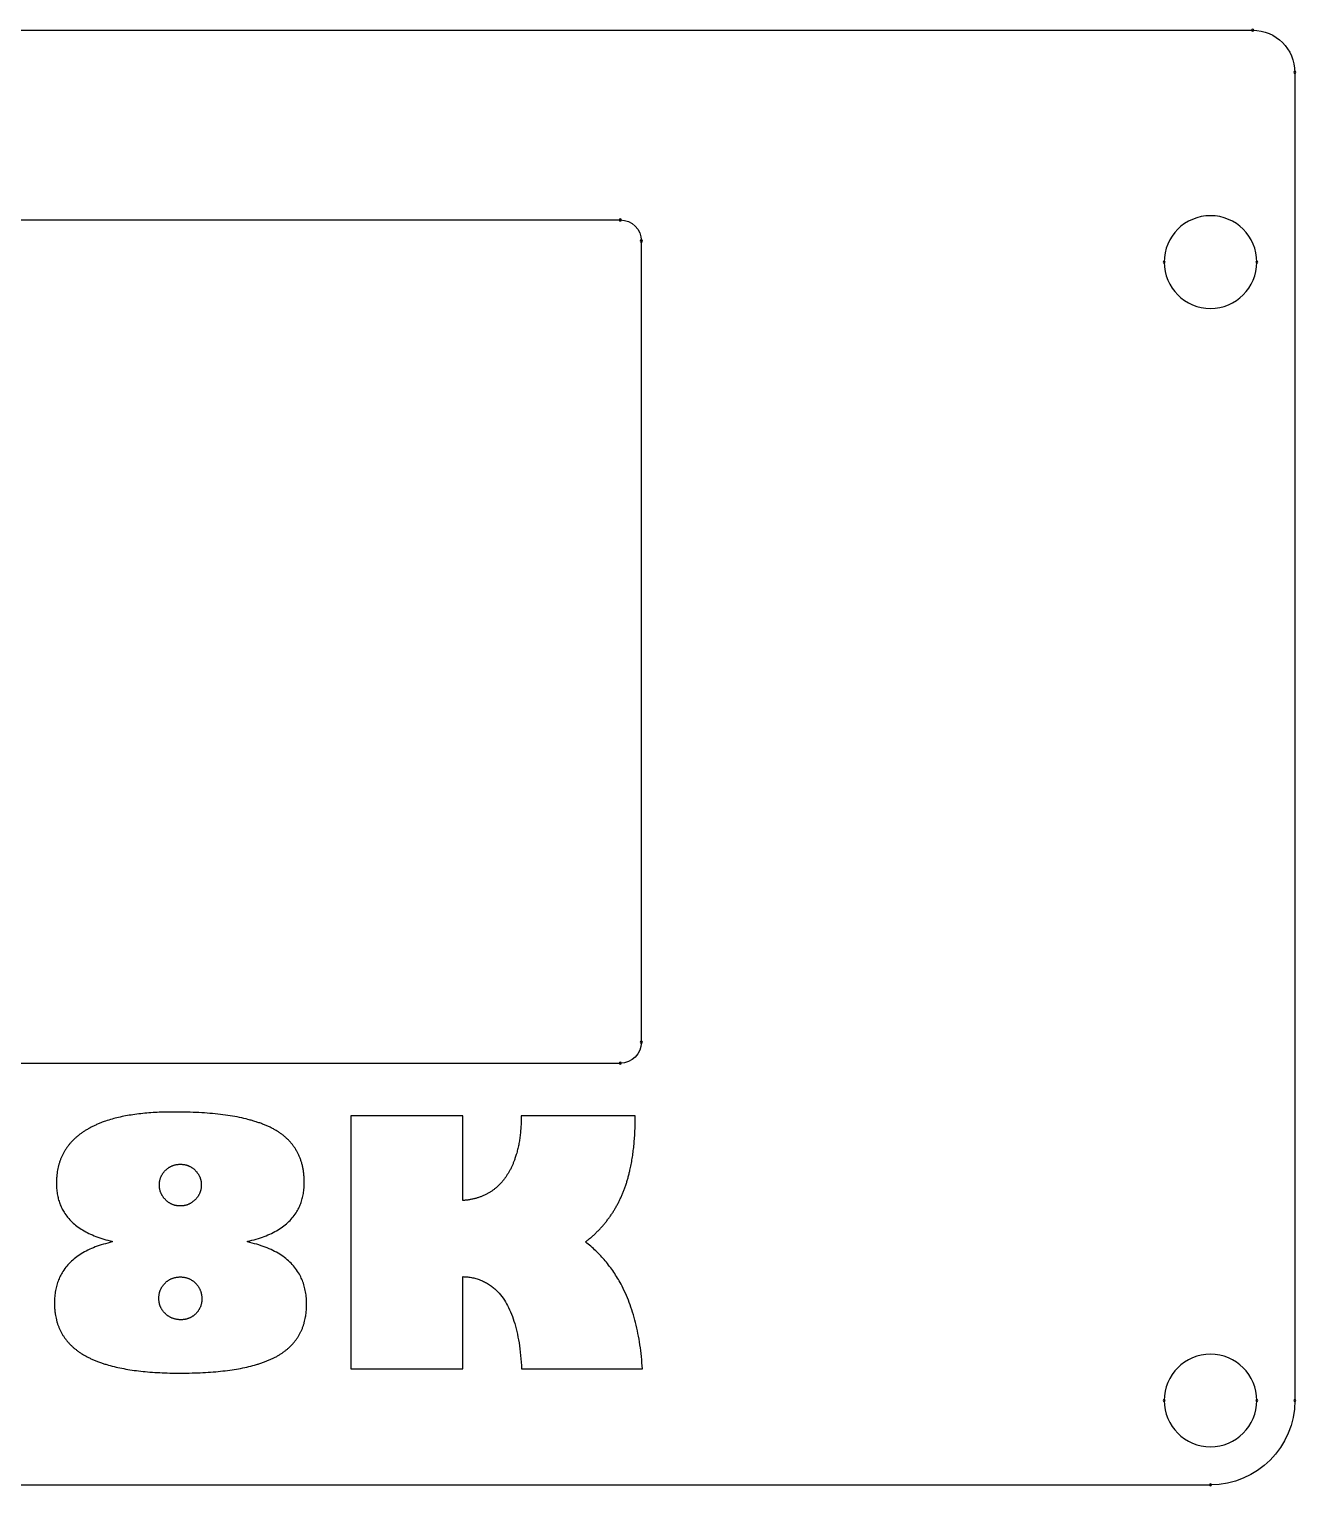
# Model space of a CAD drawing. Header units: millimetres. Extents: x 0 to 60, y 0 to 50.
# Drawn here: x 29.98 to 60.03, y -0.03 to 34.52 of the extents above; entities that cross this region are included whole.
import ezdxf

# ---------------------------------------------------------------- set-up
doc = ezdxf.new("R2010")
doc.units = ezdxf.units.MM
doc.layers.add('Mechanical1', color=6, linetype='Continuous', true_color=0xff00ff)

msp = doc.modelspace()

# ---------------------------------------------------------------- linework, layer by layer
at = {"layer": 'Mechanical1'}
for p, q in [((37.609, 8.748), (37.609, 2.748)), ((40.263, 8.748), (37.609, 8.748)), ((37.609, 8.748), (37.609, 2.748)), ((40.263, 8.748), (37.609, 8.748)), ((37.609, 8.748), (37.609, 2.748)), ((40.263, 8.748), (37.609, 8.748)), ((37.609, 8.748), (37.609, 2.748)), ((40.263, 8.748), (37.609, 8.748)), ((37.609, 8.748), (37.609, 2.748)), ((40.263, 8.748), (37.609, 8.748)), ((37.609, 8.748), (37.609, 2.748)), ((40.263, 8.748), (37.609, 8.748)), ((37.609, 8.748), (37.609, 2.748)), ((40.263, 8.748), (37.609, 8.748)), ((37.609, 8.748), (37.609, 2.748)), ((40.263, 8.748), (37.609, 8.748)), ((37.609, 8.748), (37.609, 2.748)), ((40.263, 8.748), (37.609, 8.748)), ((37.609, 8.748), (37.609, 2.748)), ((40.263, 8.748), (37.609, 8.748)), ((37.609, 8.748), (37.609, 2.748)), ((40.263, 8.748), (37.609, 8.748)), ((37.609, 8.748), (37.609, 2.748)), ((40.263, 8.748), (37.609, 8.748)), ((37.609, 8.748), (37.609, 2.748)), ((40.263, 8.748), (37.609, 8.748)), ((37.609, 8.748), (37.609, 2.748)), ((40.263, 8.748), (37.609, 8.748)), ((37.609, 8.748), (37.609, 2.748)), ((40.263, 8.748), (37.609, 8.748)), ((40.263, 6.742), (40.263, 8.748)), ((40.263, 6.742), (40.263, 8.748)), ((40.263, 6.742), (40.263, 8.748)), ((40.263, 6.742), (40.263, 8.748)), ((40.263, 6.742), (40.263, 8.748)), ((40.263, 6.742), (40.263, 8.748)), ((40.263, 6.742), (40.263, 8.748)), ((40.263, 6.742), (40.263, 8.748)), ((40.263, 6.742), (40.263, 8.748)), ((40.263, 6.742), (40.263, 8.748)), ((40.263, 6.742), (40.263, 8.748)), ((40.263, 6.742), (40.263, 8.748)), ((40.263, 6.742), (40.263, 8.748)), ((40.263, 6.742), (40.263, 8.748)), ((40.263, 6.742), (40.263, 8.748)), ((40.263, 2.748), (40.263, 4.938)), ((40.263, 2.748), (40.263, 4.938)), ((40.263, 2.748), (40.263, 4.938)), ((40.263, 2.748), (40.263, 4.938)), ((40.263, 2.748), (40.263, 4.938)), ((40.263, 2.748), (40.263, 4.938)), ((40.263, 2.748), (40.263, 4.938)), ((40.263, 2.748), (40.263, 4.938)), ((40.263, 2.748), (40.263, 4.938)), ((40.263, 2.748), (40.263, 4.938)), ((40.263, 2.748), (40.263, 4.938)), ((40.263, 2.748), (40.263, 4.938)), ((40.263, 2.748), (40.263, 4.938)), ((40.263, 2.748), (40.263, 4.938)), ((40.263, 2.748), (40.263, 4.938)), ((37.609, 2.748), (40.263, 2.748)), ((37.609, 2.748), (40.263, 2.748)), ((37.609, 2.748), (40.263, 2.748)), ((37.609, 2.748), (40.263, 2.748)), ((37.609, 2.748), (40.263, 2.748)), ((37.609, 2.748), (40.263, 2.748)), ((37.609, 2.748), (40.263, 2.748)), ((37.609, 2.748), (40.263, 2.748)), ((37.609, 2.748), (40.263, 2.748)), ((37.609, 2.748), (40.263, 2.748)), ((37.609, 2.748), (40.263, 2.748)), ((37.609, 2.748), (40.263, 2.748)), ((37.609, 2.748), (40.263, 2.748)), ((37.609, 2.748), (40.263, 2.748)), ((37.609, 2.748), (40.263, 2.748))]:
    msp.add_line(p, q, dxfattribs=at)
for points in [[(27, 34.5), (59, 34.5)], [(60, 33.5), (60, 2)], [(16, 30), (44, 30)], [(44.5, 10.5), (44.5, 29.5)], [(16, 10), (44, 10)], [(2, 0), (58, 0)]]:
    msp.add_lwpolyline(points, dxfattribs=at)
for centre, radius, start, end in [((59, 34.5), 0.025, 0, 180), ((59, 34.5), 0.025, 0, 180), ((59, 34.5), 0.025, 180, 0), ((59, 34.5), 0.025, 180, 0), ((60, 33.5), 0.025, 0, 180), ((60, 33.5), 0.025, 0, 180), ((60, 33.5), 0.025, 180, 0), ((60, 33.5), 0.025, 180, 0), ((58, 29), 1.1, 0, 180), ((44, 30), 0.025, 0, 180), ((44, 30), 0.025, 0, 180), ((44, 30), 0.025, 180, 0), ((44, 30), 0.025, 180, 0), ((44.5, 29.5), 0.025, 0, 180), ((44.5, 29.5), 0.025, 0, 180), ((44.5, 29.5), 0.025, 180, 0), ((44.5, 29.5), 0.025, 180, 0), ((56.9, 29), 0.025, 0, 180), ((59.1, 29), 0.025, 0, 180), ((56.9, 29), 0.025, 180, 0), ((58, 29), 1.1, 180, 0), ((59.1, 29), 0.025, 180, 0), ((44.5, 10.5), 0.025, 0, 180), ((44.5, 10.5), 0.025, 0, 180), ((44.5, 10.5), 0.025, 180, 0), ((44.5, 10.5), 0.025, 180, 0), ((44, 10), 0.025, 0, 180), ((44, 10), 0.025, 0, 180), ((44, 10), 0.025, 180, 0), ((44, 10), 0.025, 180, 0), ((58, 2), 1.1, 0, 180), ((56.9, 2), 0.025, 0, 180), ((56.9, 2), 0.025, 180, 0), ((58, 2), 1.1, 180, 0), ((59.1, 2), 0.025, 0, 180), ((59.1, 2), 0.025, 180, 0), ((60, 2), 0.025, 0, 180), ((60, 2), 0.025, 0, 180), ((60, 2), 0.025, 180, 0), ((60, 2), 0.025, 180, 0), ((58, 0), 0.025, 0, 180), ((58, 0), 0.025, 0, 180), ((58, 0), 0.025, 180, 0), ((58, 0), 0.025, 180, 0)]:
    msp.add_arc(centre, radius, start, end, dxfattribs=at)
at = {"layer": 'Mechanical1', "extrusion": (0, 0, -1)}
for centre, radius, start, end in [((-59, 33.5), 1, 90, 180), ((-44, 29.5), 0.5, 90, 180), ((-44, 10.5), 0.5, 180, 270), ((-58, 2), 2, 180, 270)]:
    msp.add_arc(centre, radius, start, end, dxfattribs=at)
at = {"layer": 'Mechanical1'}
for points, knots in [([(35.16, 5.775), (36.505, 6.074), (36.505, 7.167), (36.505, 8.048), (35.763, 8.445), (35.022, 8.842), (33.406, 8.842), (32.026, 8.842), (31.326, 8.411), (30.626, 7.981), (30.626, 7.151), (30.626, 6.082), (31.948, 5.775)], [-20, -20, -20, -19, -19, -18, -18, -17, -17, -16, -16, -15, -15, -14, -14, -14]), ([(35.16, 5.775), (36.505, 6.074), (36.505, 7.167), (36.505, 8.048), (35.763, 8.445), (35.022, 8.842), (33.406, 8.842), (32.026, 8.842), (31.326, 8.411), (30.626, 7.981), (30.626, 7.151), (30.626, 6.082), (31.948, 5.775)], [-20, -20, -20, -19, -19, -18, -18, -17, -17, -16, -16, -15, -15, -14, -14, -14]), ([(35.16, 5.775), (36.505, 6.074), (36.505, 7.167), (36.505, 8.048), (35.763, 8.445), (35.022, 8.842), (33.406, 8.842), (32.026, 8.842), (31.326, 8.411), (30.626, 7.981), (30.626, 7.151), (30.626, 6.082), (31.948, 5.775)], [-20, -20, -20, -19, -19, -18, -18, -17, -17, -16, -16, -15, -15, -14, -14, -14]), ([(35.16, 5.775), (36.505, 6.074), (36.505, 7.167), (36.505, 8.048), (35.763, 8.445), (35.022, 8.842), (33.406, 8.842), (32.026, 8.842), (31.326, 8.411), (30.626, 7.981), (30.626, 7.151), (30.626, 6.082), (31.948, 5.775)], [-20, -20, -20, -19, -19, -18, -18, -17, -17, -16, -16, -15, -15, -14, -14, -14]), ([(35.16, 5.775), (36.505, 6.074), (36.505, 7.167), (36.505, 8.048), (35.763, 8.445), (35.022, 8.842), (33.406, 8.842), (32.026, 8.842), (31.326, 8.411), (30.626, 7.981), (30.626, 7.151), (30.626, 6.082), (31.948, 5.775)], [-20, -20, -20, -19, -19, -18, -18, -17, -17, -16, -16, -15, -15, -14, -14, -14]), ([(35.16, 5.775), (36.505, 6.074), (36.505, 7.167), (36.505, 8.048), (35.763, 8.445), (35.022, 8.842), (33.406, 8.842), (32.026, 8.842), (31.326, 8.411), (30.626, 7.981), (30.626, 7.151), (30.626, 6.082), (31.948, 5.775)], [-20, -20, -20, -19, -19, -18, -18, -17, -17, -16, -16, -15, -15, -14, -14, -14]), ([(35.16, 5.775), (36.505, 6.074), (36.505, 7.167), (36.505, 8.048), (35.763, 8.445), (35.022, 8.842), (33.406, 8.842), (32.026, 8.842), (31.326, 8.411), (30.626, 7.981), (30.626, 7.151), (30.626, 6.082), (31.948, 5.775)], [-20, -20, -20, -19, -19, -18, -18, -17, -17, -16, -16, -15, -15, -14, -14, -14]), ([(35.16, 5.775), (36.505, 6.074), (36.505, 7.167), (36.505, 8.048), (35.763, 8.445), (35.022, 8.842), (33.406, 8.842), (32.026, 8.842), (31.326, 8.411), (30.626, 7.981), (30.626, 7.151), (30.626, 6.082), (31.948, 5.775)], [-20, -20, -20, -19, -19, -18, -18, -17, -17, -16, -16, -15, -15, -14, -14, -14]), ([(35.16, 5.775), (36.505, 6.074), (36.505, 7.167), (36.505, 8.048), (35.763, 8.445), (35.022, 8.842), (33.406, 8.842), (32.026, 8.842), (31.326, 8.411), (30.626, 7.981), (30.626, 7.151), (30.626, 6.082), (31.948, 5.775)], [-20, -20, -20, -19, -19, -18, -18, -17, -17, -16, -16, -15, -15, -14, -14, -14]), ([(35.16, 5.775), (36.505, 6.074), (36.505, 7.167), (36.505, 8.048), (35.763, 8.445), (35.022, 8.842), (33.406, 8.842), (32.026, 8.842), (31.326, 8.411), (30.626, 7.981), (30.626, 7.151), (30.626, 6.082), (31.948, 5.775)], [-20, -20, -20, -19, -19, -18, -18, -17, -17, -16, -16, -15, -15, -14, -14, -14]), ([(35.16, 5.775), (36.505, 6.074), (36.505, 7.167), (36.505, 8.048), (35.763, 8.445), (35.022, 8.842), (33.406, 8.842), (32.026, 8.842), (31.326, 8.411), (30.626, 7.981), (30.626, 7.151), (30.626, 6.082), (31.948, 5.775)], [-20, -20, -20, -19, -19, -18, -18, -17, -17, -16, -16, -15, -15, -14, -14, -14]), ([(35.16, 5.775), (36.505, 6.074), (36.505, 7.167), (36.505, 8.048), (35.763, 8.445), (35.022, 8.842), (33.406, 8.842), (32.026, 8.842), (31.326, 8.411), (30.626, 7.981), (30.626, 7.151), (30.626, 6.082), (31.948, 5.775)], [-20, -20, -20, -19, -19, -18, -18, -17, -17, -16, -16, -15, -15, -14, -14, -14]), ([(35.16, 5.775), (36.505, 6.074), (36.505, 7.167), (36.505, 8.048), (35.763, 8.445), (35.022, 8.842), (33.406, 8.842), (32.026, 8.842), (31.326, 8.411), (30.626, 7.981), (30.626, 7.151), (30.626, 6.082), (31.948, 5.775)], [-20, -20, -20, -19, -19, -18, -18, -17, -17, -16, -16, -15, -15, -14, -14, -14]), ([(35.16, 5.775), (36.505, 6.074), (36.505, 7.167), (36.505, 8.048), (35.763, 8.445), (35.022, 8.842), (33.406, 8.842), (32.026, 8.842), (31.326, 8.411), (30.626, 7.981), (30.626, 7.151), (30.626, 6.082), (31.948, 5.775)], [-20, -20, -20, -19, -19, -18, -18, -17, -17, -16, -16, -15, -15, -14, -14, -14]), ([(35.16, 5.775), (36.505, 6.074), (36.505, 7.167), (36.505, 8.048), (35.763, 8.445), (35.022, 8.842), (33.406, 8.842), (32.026, 8.842), (31.326, 8.411), (30.626, 7.981), (30.626, 7.151), (30.626, 6.082), (31.948, 5.775)], [-20, -20, -20, -19, -19, -18, -18, -17, -17, -16, -16, -15, -15, -14, -14, -14]), ([(41.651, 8.748), (41.651, 7.847), (41.297, 7.32), (40.944, 6.793), (40.263, 6.742)], [-7, -7, -7, -6, -6, -5, -5, -5]), ([(41.651, 8.748), (41.651, 7.847), (41.297, 7.32), (40.944, 6.793), (40.263, 6.742)], [-7, -7, -7, -6, -6, -5, -5, -5]), ([(41.651, 8.748), (41.651, 7.847), (41.297, 7.32), (40.944, 6.793), (40.263, 6.742)], [-7, -7, -7, -6, -6, -5, -5, -5]), ([(41.651, 8.748), (41.651, 7.847), (41.297, 7.32), (40.944, 6.793), (40.263, 6.742)], [-7, -7, -7, -6, -6, -5, -5, -5]), ([(41.651, 8.748), (41.651, 7.847), (41.297, 7.32), (40.944, 6.793), (40.263, 6.742)], [-7, -7, -7, -6, -6, -5, -5, -5]), ([(41.651, 8.748), (41.651, 7.847), (41.297, 7.32), (40.944, 6.793), (40.263, 6.742)], [-7, -7, -7, -6, -6, -5, -5, -5]), ([(41.651, 8.748), (41.651, 7.847), (41.297, 7.32), (40.944, 6.793), (40.263, 6.742)], [-7, -7, -7, -6, -6, -5, -5, -5]), ([(41.651, 8.748), (41.651, 7.847), (41.297, 7.32), (40.944, 6.793), (40.263, 6.742)], [-7, -7, -7, -6, -6, -5, -5, -5]), ([(41.651, 8.748), (41.651, 7.847), (41.297, 7.32), (40.944, 6.793), (40.263, 6.742)], [-7, -7, -7, -6, -6, -5, -5, -5]), ([(41.651, 8.748), (41.651, 7.847), (41.297, 7.32), (40.944, 6.793), (40.263, 6.742)], [-7, -7, -7, -6, -6, -5, -5, -5]), ([(41.651, 8.748), (41.651, 7.847), (41.297, 7.32), (40.944, 6.793), (40.263, 6.742)], [-7, -7, -7, -6, -6, -5, -5, -5]), ([(41.651, 8.748), (41.651, 7.847), (41.297, 7.32), (40.944, 6.793), (40.263, 6.742)], [-7, -7, -7, -6, -6, -5, -5, -5]), ([(41.651, 8.748), (41.651, 7.847), (41.297, 7.32), (40.944, 6.793), (40.263, 6.742)], [-7, -7, -7, -6, -6, -5, -5, -5]), ([(41.651, 8.748), (41.651, 7.847), (41.297, 7.32), (40.944, 6.793), (40.263, 6.742)], [-7, -7, -7, -6, -6, -5, -5, -5]), ([(41.651, 8.748), (41.651, 7.847), (41.297, 7.32), (40.944, 6.793), (40.263, 6.742)], [-7, -7, -7, -6, -6, -5, -5, -5]), ([(43.173, 5.759), (43.782, 6.227), (44.069, 6.939), (44.356, 7.651), (44.356, 8.748)], [-10, -10, -10, -9, -9, -8, -8, -8]), ([(43.173, 5.759), (43.782, 6.227), (44.069, 6.939), (44.356, 7.651), (44.356, 8.748)], [-10, -10, -10, -9, -9, -8, -8, -8]), ([(43.173, 5.759), (43.782, 6.227), (44.069, 6.939), (44.356, 7.651), (44.356, 8.748)], [-10, -10, -10, -9, -9, -8, -8, -8]), ([(43.173, 5.759), (43.782, 6.227), (44.069, 6.939), (44.356, 7.651), (44.356, 8.748)], [-10, -10, -10, -9, -9, -8, -8, -8]), ([(43.173, 5.759), (43.782, 6.227), (44.069, 6.939), (44.356, 7.651), (44.356, 8.748)], [-10, -10, -10, -9, -9, -8, -8, -8]), ([(43.173, 5.759), (43.782, 6.227), (44.069, 6.939), (44.356, 7.651), (44.356, 8.748)], [-10, -10, -10, -9, -9, -8, -8, -8]), ([(43.173, 5.759), (43.782, 6.227), (44.069, 6.939), (44.356, 7.651), (44.356, 8.748)], [-10, -10, -10, -9, -9, -8, -8, -8]), ([(43.173, 5.759), (43.782, 6.227), (44.069, 6.939), (44.356, 7.651), (44.356, 8.748)], [-10, -10, -10, -9, -9, -8, -8, -8]), ([(43.173, 5.759), (43.782, 6.227), (44.069, 6.939), (44.356, 7.651), (44.356, 8.748)], [-10, -10, -10, -9, -9, -8, -8, -8]), ([(43.173, 5.759), (43.782, 6.227), (44.069, 6.939), (44.356, 7.651), (44.356, 8.748)], [-10, -10, -10, -9, -9, -8, -8, -8]), ([(43.173, 5.759), (43.782, 6.227), (44.069, 6.939), (44.356, 7.651), (44.356, 8.748)], [-10, -10, -10, -9, -9, -8, -8, -8]), ([(43.173, 5.759), (43.782, 6.227), (44.069, 6.939), (44.356, 7.651), (44.356, 8.748)], [-10, -10, -10, -9, -9, -8, -8, -8]), ([(43.173, 5.759), (43.782, 6.227), (44.069, 6.939), (44.356, 7.651), (44.356, 8.748)], [-10, -10, -10, -9, -9, -8, -8, -8]), ([(43.173, 5.759), (43.782, 6.227), (44.069, 6.939), (44.356, 7.651), (44.356, 8.748)], [-10, -10, -10, -9, -9, -8, -8, -8]), ([(43.173, 5.759), (43.782, 6.227), (44.069, 6.939), (44.356, 7.651), (44.356, 8.748)], [-10, -10, -10, -9, -9, -8, -8, -8]), ([(34.063, 7.112), (34.063, 7.316), (33.917, 7.46), (33.772, 7.603), (33.563, 7.603), (33.359, 7.603), (33.214, 7.46), (33.068, 7.316), (33.068, 7.112), (33.068, 6.907), (33.214, 6.76), (33.359, 6.613), (33.563, 6.613), (33.768, 6.613), (33.915, 6.76), (34.063, 6.907), (34.063, 7.112)], [0, 0, 0, 1, 1, 2, 2, 3, 3, 4, 4, 5, 5, 6, 6, 7, 7, 8, 8, 8]), ([(34.063, 7.112), (34.063, 7.316), (33.917, 7.46), (33.772, 7.603), (33.563, 7.603), (33.359, 7.603), (33.214, 7.46), (33.068, 7.316), (33.068, 7.112), (33.068, 6.907), (33.214, 6.76), (33.359, 6.613), (33.563, 6.613), (33.768, 6.613), (33.915, 6.76), (34.063, 6.907), (34.063, 7.112)], [0, 0, 0, 1, 1, 2, 2, 3, 3, 4, 4, 5, 5, 6, 6, 7, 7, 8, 8, 8]), ([(34.063, 7.112), (34.063, 7.316), (33.917, 7.46), (33.772, 7.603), (33.563, 7.603), (33.359, 7.603), (33.214, 7.46), (33.068, 7.316), (33.068, 7.112), (33.068, 6.907), (33.214, 6.76), (33.359, 6.613), (33.563, 6.613), (33.768, 6.613), (33.915, 6.76), (34.063, 6.907), (34.063, 7.112)], [0, 0, 0, 1, 1, 2, 2, 3, 3, 4, 4, 5, 5, 6, 6, 7, 7, 8, 8, 8]), ([(34.063, 7.112), (34.063, 7.316), (33.917, 7.46), (33.772, 7.603), (33.563, 7.603), (33.359, 7.603), (33.214, 7.46), (33.068, 7.316), (33.068, 7.112), (33.068, 6.907), (33.214, 6.76), (33.359, 6.613), (33.563, 6.613), (33.768, 6.613), (33.915, 6.76), (34.063, 6.907), (34.063, 7.112)], [0, 0, 0, 1, 1, 2, 2, 3, 3, 4, 4, 5, 5, 6, 6, 7, 7, 8, 8, 8]), ([(34.063, 7.112), (34.063, 7.316), (33.917, 7.46), (33.772, 7.603), (33.563, 7.603), (33.359, 7.603), (33.214, 7.46), (33.068, 7.316), (33.068, 7.112), (33.068, 6.907), (33.214, 6.76), (33.359, 6.613), (33.563, 6.613), (33.768, 6.613), (33.915, 6.76), (34.063, 6.907), (34.063, 7.112)], [0, 0, 0, 1, 1, 2, 2, 3, 3, 4, 4, 5, 5, 6, 6, 7, 7, 8, 8, 8]), ([(34.063, 7.112), (34.063, 7.316), (33.917, 7.46), (33.772, 7.603), (33.563, 7.603), (33.359, 7.603), (33.214, 7.46), (33.068, 7.316), (33.068, 7.112), (33.068, 6.907), (33.214, 6.76), (33.359, 6.613), (33.563, 6.613), (33.768, 6.613), (33.915, 6.76), (34.063, 6.907), (34.063, 7.112)], [0, 0, 0, 1, 1, 2, 2, 3, 3, 4, 4, 5, 5, 6, 6, 7, 7, 8, 8, 8]), ([(34.063, 7.112), (34.063, 7.316), (33.917, 7.46), (33.772, 7.603), (33.563, 7.603), (33.359, 7.603), (33.214, 7.46), (33.068, 7.316), (33.068, 7.112), (33.068, 6.907), (33.214, 6.76), (33.359, 6.613), (33.563, 6.613), (33.768, 6.613), (33.915, 6.76), (34.063, 6.907), (34.063, 7.112)], [0, 0, 0, 1, 1, 2, 2, 3, 3, 4, 4, 5, 5, 6, 6, 7, 7, 8, 8, 8]), ([(34.063, 7.112), (34.063, 7.316), (33.917, 7.46), (33.772, 7.603), (33.563, 7.603), (33.359, 7.603), (33.214, 7.46), (33.068, 7.316), (33.068, 7.112), (33.068, 6.907), (33.214, 6.76), (33.359, 6.613), (33.563, 6.613), (33.768, 6.613), (33.915, 6.76), (34.063, 6.907), (34.063, 7.112)], [0, 0, 0, 1, 1, 2, 2, 3, 3, 4, 4, 5, 5, 6, 6, 7, 7, 8, 8, 8]), ([(34.063, 7.112), (34.063, 7.316), (33.917, 7.46), (33.772, 7.603), (33.563, 7.603), (33.359, 7.603), (33.214, 7.46), (33.068, 7.316), (33.068, 7.112), (33.068, 6.907), (33.214, 6.76), (33.359, 6.613), (33.563, 6.613), (33.768, 6.613), (33.915, 6.76), (34.063, 6.907), (34.063, 7.112)], [0, 0, 0, 1, 1, 2, 2, 3, 3, 4, 4, 5, 5, 6, 6, 7, 7, 8, 8, 8]), ([(34.063, 7.112), (34.063, 7.316), (33.917, 7.46), (33.772, 7.603), (33.563, 7.603), (33.359, 7.603), (33.214, 7.46), (33.068, 7.316), (33.068, 7.112), (33.068, 6.907), (33.214, 6.76), (33.359, 6.613), (33.563, 6.613), (33.768, 6.613), (33.915, 6.76), (34.063, 6.907), (34.063, 7.112)], [0, 0, 0, 1, 1, 2, 2, 3, 3, 4, 4, 5, 5, 6, 6, 7, 7, 8, 8, 8]), ([(34.063, 7.112), (34.063, 7.316), (33.917, 7.46), (33.772, 7.603), (33.563, 7.603), (33.359, 7.603), (33.214, 7.46), (33.068, 7.316), (33.068, 7.112), (33.068, 6.907), (33.214, 6.76), (33.359, 6.613), (33.563, 6.613), (33.768, 6.613), (33.915, 6.76), (34.063, 6.907), (34.063, 7.112)], [0, 0, 0, 1, 1, 2, 2, 3, 3, 4, 4, 5, 5, 6, 6, 7, 7, 8, 8, 8]), ([(34.063, 7.112), (34.063, 7.316), (33.917, 7.46), (33.772, 7.603), (33.563, 7.603), (33.359, 7.603), (33.214, 7.46), (33.068, 7.316), (33.068, 7.112), (33.068, 6.907), (33.214, 6.76), (33.359, 6.613), (33.563, 6.613), (33.768, 6.613), (33.915, 6.76), (34.063, 6.907), (34.063, 7.112)], [0, 0, 0, 1, 1, 2, 2, 3, 3, 4, 4, 5, 5, 6, 6, 7, 7, 8, 8, 8]), ([(34.063, 7.112), (34.063, 7.316), (33.917, 7.46), (33.772, 7.603), (33.563, 7.603), (33.359, 7.603), (33.214, 7.46), (33.068, 7.316), (33.068, 7.112), (33.068, 6.907), (33.214, 6.76), (33.359, 6.613), (33.563, 6.613), (33.768, 6.613), (33.915, 6.76), (34.063, 6.907), (34.063, 7.112)], [0, 0, 0, 1, 1, 2, 2, 3, 3, 4, 4, 5, 5, 6, 6, 7, 7, 8, 8, 8]), ([(34.063, 7.112), (34.063, 7.316), (33.917, 7.46), (33.772, 7.603), (33.563, 7.603), (33.359, 7.603), (33.214, 7.46), (33.068, 7.316), (33.068, 7.112), (33.068, 6.907), (33.214, 6.76), (33.359, 6.613), (33.563, 6.613), (33.768, 6.613), (33.915, 6.76), (34.063, 6.907), (34.063, 7.112)], [0, 0, 0, 1, 1, 2, 2, 3, 3, 4, 4, 5, 5, 6, 6, 7, 7, 8, 8, 8]), ([(34.063, 7.112), (34.063, 7.316), (33.917, 7.46), (33.772, 7.603), (33.563, 7.603), (33.359, 7.603), (33.214, 7.46), (33.068, 7.316), (33.068, 7.112), (33.068, 6.907), (33.214, 6.76), (33.359, 6.613), (33.563, 6.613), (33.768, 6.613), (33.915, 6.76), (34.063, 6.907), (34.063, 7.112)], [0, 0, 0, 1, 1, 2, 2, 3, 3, 4, 4, 5, 5, 6, 6, 7, 7, 8, 8, 8]), ([(31.948, 5.759), (30.579, 5.453), (30.579, 4.308), (30.579, 3.467), (31.314, 3.058), (32.05, 2.649), (33.556, 2.649), (35.124, 2.649), (35.842, 3.042), (36.56, 3.436), (36.56, 4.277), (36.56, 5.453), (35.16, 5.759)], [-13, -13, -13, -12, -12, -11, -11, -10, -10, -9, -9, -8, -8, -7, -7, -7]), ([(31.948, 5.759), (30.579, 5.453), (30.579, 4.308), (30.579, 3.467), (31.314, 3.058), (32.05, 2.649), (33.556, 2.649), (35.124, 2.649), (35.842, 3.042), (36.56, 3.436), (36.56, 4.277), (36.56, 5.453), (35.16, 5.759)], [-13, -13, -13, -12, -12, -11, -11, -10, -10, -9, -9, -8, -8, -7, -7, -7]), ([(31.948, 5.759), (30.579, 5.453), (30.579, 4.308), (30.579, 3.467), (31.314, 3.058), (32.05, 2.649), (33.556, 2.649), (35.124, 2.649), (35.842, 3.042), (36.56, 3.436), (36.56, 4.277), (36.56, 5.453), (35.16, 5.759)], [-13, -13, -13, -12, -12, -11, -11, -10, -10, -9, -9, -8, -8, -7, -7, -7]), ([(31.948, 5.759), (30.579, 5.453), (30.579, 4.308), (30.579, 3.467), (31.314, 3.058), (32.05, 2.649), (33.556, 2.649), (35.124, 2.649), (35.842, 3.042), (36.56, 3.436), (36.56, 4.277), (36.56, 5.453), (35.16, 5.759)], [-13, -13, -13, -12, -12, -11, -11, -10, -10, -9, -9, -8, -8, -7, -7, -7]), ([(31.948, 5.759), (30.579, 5.453), (30.579, 4.308), (30.579, 3.467), (31.314, 3.058), (32.05, 2.649), (33.556, 2.649), (35.124, 2.649), (35.842, 3.042), (36.56, 3.436), (36.56, 4.277), (36.56, 5.453), (35.16, 5.759)], [-13, -13, -13, -12, -12, -11, -11, -10, -10, -9, -9, -8, -8, -7, -7, -7]), ([(31.948, 5.759), (30.579, 5.453), (30.579, 4.308), (30.579, 3.467), (31.314, 3.058), (32.05, 2.649), (33.556, 2.649), (35.124, 2.649), (35.842, 3.042), (36.56, 3.436), (36.56, 4.277), (36.56, 5.453), (35.16, 5.759)], [-13, -13, -13, -12, -12, -11, -11, -10, -10, -9, -9, -8, -8, -7, -7, -7]), ([(31.948, 5.759), (30.579, 5.453), (30.579, 4.308), (30.579, 3.467), (31.314, 3.058), (32.05, 2.649), (33.556, 2.649), (35.124, 2.649), (35.842, 3.042), (36.56, 3.436), (36.56, 4.277), (36.56, 5.453), (35.16, 5.759)], [-13, -13, -13, -12, -12, -11, -11, -10, -10, -9, -9, -8, -8, -7, -7, -7]), ([(31.948, 5.759), (30.579, 5.453), (30.579, 4.308), (30.579, 3.467), (31.314, 3.058), (32.05, 2.649), (33.556, 2.649), (35.124, 2.649), (35.842, 3.042), (36.56, 3.436), (36.56, 4.277), (36.56, 5.453), (35.16, 5.759)], [-13, -13, -13, -12, -12, -11, -11, -10, -10, -9, -9, -8, -8, -7, -7, -7]), ([(31.948, 5.759), (30.579, 5.453), (30.579, 4.308), (30.579, 3.467), (31.314, 3.058), (32.05, 2.649), (33.556, 2.649), (35.124, 2.649), (35.842, 3.042), (36.56, 3.436), (36.56, 4.277), (36.56, 5.453), (35.16, 5.759)], [-13, -13, -13, -12, -12, -11, -11, -10, -10, -9, -9, -8, -8, -7, -7, -7]), ([(31.948, 5.759), (30.579, 5.453), (30.579, 4.308), (30.579, 3.467), (31.314, 3.058), (32.05, 2.649), (33.556, 2.649), (35.124, 2.649), (35.842, 3.042), (36.56, 3.436), (36.56, 4.277), (36.56, 5.453), (35.16, 5.759)], [-13, -13, -13, -12, -12, -11, -11, -10, -10, -9, -9, -8, -8, -7, -7, -7]), ([(31.948, 5.759), (30.579, 5.453), (30.579, 4.308), (30.579, 3.467), (31.314, 3.058), (32.05, 2.649), (33.556, 2.649), (35.124, 2.649), (35.842, 3.042), (36.56, 3.436), (36.56, 4.277), (36.56, 5.453), (35.16, 5.759)], [-13, -13, -13, -12, -12, -11, -11, -10, -10, -9, -9, -8, -8, -7, -7, -7]), ([(31.948, 5.759), (30.579, 5.453), (30.579, 4.308), (30.579, 3.467), (31.314, 3.058), (32.05, 2.649), (33.556, 2.649), (35.124, 2.649), (35.842, 3.042), (36.56, 3.436), (36.56, 4.277), (36.56, 5.453), (35.16, 5.759)], [-13, -13, -13, -12, -12, -11, -11, -10, -10, -9, -9, -8, -8, -7, -7, -7]), ([(31.948, 5.759), (30.579, 5.453), (30.579, 4.308), (30.579, 3.467), (31.314, 3.058), (32.05, 2.649), (33.556, 2.649), (35.124, 2.649), (35.842, 3.042), (36.56, 3.436), (36.56, 4.277), (36.56, 5.453), (35.16, 5.759)], [-13, -13, -13, -12, -12, -11, -11, -10, -10, -9, -9, -8, -8, -7, -7, -7]), ([(31.948, 5.759), (30.579, 5.453), (30.579, 4.308), (30.579, 3.467), (31.314, 3.058), (32.05, 2.649), (33.556, 2.649), (35.124, 2.649), (35.842, 3.042), (36.56, 3.436), (36.56, 4.277), (36.56, 5.453), (35.16, 5.759)], [-13, -13, -13, -12, -12, -11, -11, -10, -10, -9, -9, -8, -8, -7, -7, -7]), ([(31.948, 5.759), (30.579, 5.453), (30.579, 4.308), (30.579, 3.467), (31.314, 3.058), (32.05, 2.649), (33.556, 2.649), (35.124, 2.649), (35.842, 3.042), (36.56, 3.436), (36.56, 4.277), (36.56, 5.453), (35.16, 5.759)], [-13, -13, -13, -12, -12, -11, -11, -10, -10, -9, -9, -8, -8, -7, -7, -7]), ([(33.583, 3.915), (33.788, 3.915), (33.931, 4.059), (34.075, 4.202), (34.075, 4.407), (34.075, 4.631), (33.927, 4.78), (33.78, 4.93), (33.563, 4.93), (33.347, 4.93), (33.202, 4.784), (33.056, 4.639), (33.056, 4.422), (33.056, 4.206), (33.208, 4.061), (33.359, 3.915), (33.583, 3.915)], [0, 0, 0, 1, 1, 2, 2, 3, 3, 4, 4, 5, 5, 6, 6, 7, 7, 8, 8, 8]), ([(33.583, 3.915), (33.788, 3.915), (33.931, 4.059), (34.075, 4.202), (34.075, 4.407), (34.075, 4.631), (33.927, 4.78), (33.78, 4.93), (33.563, 4.93), (33.347, 4.93), (33.202, 4.784), (33.056, 4.639), (33.056, 4.422), (33.056, 4.206), (33.208, 4.061), (33.359, 3.915), (33.583, 3.915)], [0, 0, 0, 1, 1, 2, 2, 3, 3, 4, 4, 5, 5, 6, 6, 7, 7, 8, 8, 8]), ([(33.583, 3.915), (33.788, 3.915), (33.931, 4.059), (34.075, 4.202), (34.075, 4.407), (34.075, 4.631), (33.927, 4.78), (33.78, 4.93), (33.563, 4.93), (33.347, 4.93), (33.202, 4.784), (33.056, 4.639), (33.056, 4.422), (33.056, 4.206), (33.208, 4.061), (33.359, 3.915), (33.583, 3.915)], [0, 0, 0, 1, 1, 2, 2, 3, 3, 4, 4, 5, 5, 6, 6, 7, 7, 8, 8, 8]), ([(33.583, 3.915), (33.788, 3.915), (33.931, 4.059), (34.075, 4.202), (34.075, 4.407), (34.075, 4.631), (33.927, 4.78), (33.78, 4.93), (33.563, 4.93), (33.347, 4.93), (33.202, 4.784), (33.056, 4.639), (33.056, 4.422), (33.056, 4.206), (33.208, 4.061), (33.359, 3.915), (33.583, 3.915)], [0, 0, 0, 1, 1, 2, 2, 3, 3, 4, 4, 5, 5, 6, 6, 7, 7, 8, 8, 8]), ([(33.583, 3.915), (33.788, 3.915), (33.931, 4.059), (34.075, 4.202), (34.075, 4.407), (34.075, 4.631), (33.927, 4.78), (33.78, 4.93), (33.563, 4.93), (33.347, 4.93), (33.202, 4.784), (33.056, 4.639), (33.056, 4.422), (33.056, 4.206), (33.208, 4.061), (33.359, 3.915), (33.583, 3.915)], [0, 0, 0, 1, 1, 2, 2, 3, 3, 4, 4, 5, 5, 6, 6, 7, 7, 8, 8, 8]), ([(33.583, 3.915), (33.788, 3.915), (33.931, 4.059), (34.075, 4.202), (34.075, 4.407), (34.075, 4.631), (33.927, 4.78), (33.78, 4.93), (33.563, 4.93), (33.347, 4.93), (33.202, 4.784), (33.056, 4.639), (33.056, 4.422), (33.056, 4.206), (33.208, 4.061), (33.359, 3.915), (33.583, 3.915)], [0, 0, 0, 1, 1, 2, 2, 3, 3, 4, 4, 5, 5, 6, 6, 7, 7, 8, 8, 8]), ([(33.583, 3.915), (33.788, 3.915), (33.931, 4.059), (34.075, 4.202), (34.075, 4.407), (34.075, 4.631), (33.927, 4.78), (33.78, 4.93), (33.563, 4.93), (33.347, 4.93), (33.202, 4.784), (33.056, 4.639), (33.056, 4.422), (33.056, 4.206), (33.208, 4.061), (33.359, 3.915), (33.583, 3.915)], [0, 0, 0, 1, 1, 2, 2, 3, 3, 4, 4, 5, 5, 6, 6, 7, 7, 8, 8, 8]), ([(33.583, 3.915), (33.788, 3.915), (33.931, 4.059), (34.075, 4.202), (34.075, 4.407), (34.075, 4.631), (33.927, 4.78), (33.78, 4.93), (33.563, 4.93), (33.347, 4.93), (33.202, 4.784), (33.056, 4.639), (33.056, 4.422), (33.056, 4.206), (33.208, 4.061), (33.359, 3.915), (33.583, 3.915)], [0, 0, 0, 1, 1, 2, 2, 3, 3, 4, 4, 5, 5, 6, 6, 7, 7, 8, 8, 8]), ([(33.583, 3.915), (33.788, 3.915), (33.931, 4.059), (34.075, 4.202), (34.075, 4.407), (34.075, 4.631), (33.927, 4.78), (33.78, 4.93), (33.563, 4.93), (33.347, 4.93), (33.202, 4.784), (33.056, 4.639), (33.056, 4.422), (33.056, 4.206), (33.208, 4.061), (33.359, 3.915), (33.583, 3.915)], [0, 0, 0, 1, 1, 2, 2, 3, 3, 4, 4, 5, 5, 6, 6, 7, 7, 8, 8, 8]), ([(33.583, 3.915), (33.788, 3.915), (33.931, 4.059), (34.075, 4.202), (34.075, 4.407), (34.075, 4.631), (33.927, 4.78), (33.78, 4.93), (33.563, 4.93), (33.347, 4.93), (33.202, 4.784), (33.056, 4.639), (33.056, 4.422), (33.056, 4.206), (33.208, 4.061), (33.359, 3.915), (33.583, 3.915)], [0, 0, 0, 1, 1, 2, 2, 3, 3, 4, 4, 5, 5, 6, 6, 7, 7, 8, 8, 8]), ([(33.583, 3.915), (33.788, 3.915), (33.931, 4.059), (34.075, 4.202), (34.075, 4.407), (34.075, 4.631), (33.927, 4.78), (33.78, 4.93), (33.563, 4.93), (33.347, 4.93), (33.202, 4.784), (33.056, 4.639), (33.056, 4.422), (33.056, 4.206), (33.208, 4.061), (33.359, 3.915), (33.583, 3.915)], [0, 0, 0, 1, 1, 2, 2, 3, 3, 4, 4, 5, 5, 6, 6, 7, 7, 8, 8, 8]), ([(33.583, 3.915), (33.788, 3.915), (33.931, 4.059), (34.075, 4.202), (34.075, 4.407), (34.075, 4.631), (33.927, 4.78), (33.78, 4.93), (33.563, 4.93), (33.347, 4.93), (33.202, 4.784), (33.056, 4.639), (33.056, 4.422), (33.056, 4.206), (33.208, 4.061), (33.359, 3.915), (33.583, 3.915)], [0, 0, 0, 1, 1, 2, 2, 3, 3, 4, 4, 5, 5, 6, 6, 7, 7, 8, 8, 8]), ([(33.583, 3.915), (33.788, 3.915), (33.931, 4.059), (34.075, 4.202), (34.075, 4.407), (34.075, 4.631), (33.927, 4.78), (33.78, 4.93), (33.563, 4.93), (33.347, 4.93), (33.202, 4.784), (33.056, 4.639), (33.056, 4.422), (33.056, 4.206), (33.208, 4.061), (33.359, 3.915), (33.583, 3.915)], [0, 0, 0, 1, 1, 2, 2, 3, 3, 4, 4, 5, 5, 6, 6, 7, 7, 8, 8, 8]), ([(33.583, 3.915), (33.788, 3.915), (33.931, 4.059), (34.075, 4.202), (34.075, 4.407), (34.075, 4.631), (33.927, 4.78), (33.78, 4.93), (33.563, 4.93), (33.347, 4.93), (33.202, 4.784), (33.056, 4.639), (33.056, 4.422), (33.056, 4.206), (33.208, 4.061), (33.359, 3.915), (33.583, 3.915)], [0, 0, 0, 1, 1, 2, 2, 3, 3, 4, 4, 5, 5, 6, 6, 7, 7, 8, 8, 8]), ([(33.583, 3.915), (33.788, 3.915), (33.931, 4.059), (34.075, 4.202), (34.075, 4.407), (34.075, 4.631), (33.927, 4.78), (33.78, 4.93), (33.563, 4.93), (33.347, 4.93), (33.202, 4.784), (33.056, 4.639), (33.056, 4.422), (33.056, 4.206), (33.208, 4.061), (33.359, 3.915), (33.583, 3.915)], [0, 0, 0, 1, 1, 2, 2, 3, 3, 4, 4, 5, 5, 6, 6, 7, 7, 8, 8, 8])]:
    msp.add_open_spline(points, degree=2, knots=knots, dxfattribs=at)
for points in [[(44.356, 8.748), (43.004, 8.748), (41.651, 8.748)], [(44.356, 8.748), (43.004, 8.748), (41.651, 8.748)], [(44.356, 8.748), (43.004, 8.748), (41.651, 8.748)], [(44.356, 8.748), (43.004, 8.748), (41.651, 8.748)], [(44.356, 8.748), (43.004, 8.748), (41.651, 8.748)], [(44.356, 8.748), (43.004, 8.748), (41.651, 8.748)], [(44.356, 8.748), (43.004, 8.748), (41.651, 8.748)], [(44.356, 8.748), (43.004, 8.748), (41.651, 8.748)], [(44.356, 8.748), (43.004, 8.748), (41.651, 8.748)], [(44.356, 8.748), (43.004, 8.748), (41.651, 8.748)], [(44.356, 8.748), (43.004, 8.748), (41.651, 8.748)], [(44.356, 8.748), (43.004, 8.748), (41.651, 8.748)], [(44.356, 8.748), (43.004, 8.748), (41.651, 8.748)], [(44.356, 8.748), (43.004, 8.748), (41.651, 8.748)], [(44.356, 8.748), (43.004, 8.748), (41.651, 8.748)], [(31.948, 5.775), (31.948, 5.767), (31.948, 5.759)], [(31.948, 5.775), (31.948, 5.767), (31.948, 5.759)], [(31.948, 5.775), (31.948, 5.767), (31.948, 5.759)], [(31.948, 5.775), (31.948, 5.767), (31.948, 5.759)], [(31.948, 5.775), (31.948, 5.767), (31.948, 5.759)], [(31.948, 5.775), (31.948, 5.767), (31.948, 5.759)], [(31.948, 5.775), (31.948, 5.767), (31.948, 5.759)], [(31.948, 5.775), (31.948, 5.767), (31.948, 5.759)], [(31.948, 5.775), (31.948, 5.767), (31.948, 5.759)], [(31.948, 5.775), (31.948, 5.767), (31.948, 5.759)], [(31.948, 5.775), (31.948, 5.767), (31.948, 5.759)], [(31.948, 5.775), (31.948, 5.767), (31.948, 5.759)], [(31.948, 5.775), (31.948, 5.767), (31.948, 5.759)], [(31.948, 5.775), (31.948, 5.767), (31.948, 5.759)], [(31.948, 5.775), (31.948, 5.767), (31.948, 5.759)], [(35.16, 5.759), (35.16, 5.767), (35.16, 5.775)], [(35.16, 5.759), (35.16, 5.767), (35.16, 5.775)], [(35.16, 5.759), (35.16, 5.767), (35.16, 5.775)], [(35.16, 5.759), (35.16, 5.767), (35.16, 5.775)], [(35.16, 5.759), (35.16, 5.767), (35.16, 5.775)], [(35.16, 5.759), (35.16, 5.767), (35.16, 5.775)], [(35.16, 5.759), (35.16, 5.767), (35.16, 5.775)], [(35.16, 5.759), (35.16, 5.767), (35.16, 5.775)], [(35.16, 5.759), (35.16, 5.767), (35.16, 5.775)], [(35.16, 5.759), (35.16, 5.767), (35.16, 5.775)], [(35.16, 5.759), (35.16, 5.767), (35.16, 5.775)], [(35.16, 5.759), (35.16, 5.767), (35.16, 5.775)], [(35.16, 5.759), (35.16, 5.767), (35.16, 5.775)], [(35.16, 5.759), (35.16, 5.767), (35.16, 5.775)], [(35.16, 5.759), (35.16, 5.767), (35.16, 5.775)], [(44.525, 2.748), (44.4, 4.824), (43.173, 5.759)], [(44.525, 2.748), (44.4, 4.824), (43.173, 5.759)], [(44.525, 2.748), (44.4, 4.824), (43.173, 5.759)], [(44.525, 2.748), (44.4, 4.824), (43.173, 5.759)], [(44.525, 2.748), (44.4, 4.824), (43.173, 5.759)], [(44.525, 2.748), (44.4, 4.824), (43.173, 5.759)], [(44.525, 2.748), (44.4, 4.824), (43.173, 5.759)], [(44.525, 2.748), (44.4, 4.824), (43.173, 5.759)], [(44.525, 2.748), (44.4, 4.824), (43.173, 5.759)], [(44.525, 2.748), (44.4, 4.824), (43.173, 5.759)], [(44.525, 2.748), (44.4, 4.824), (43.173, 5.759)], [(44.525, 2.748), (44.4, 4.824), (43.173, 5.759)], [(44.525, 2.748), (44.4, 4.824), (43.173, 5.759)], [(44.525, 2.748), (44.4, 4.824), (43.173, 5.759)], [(44.525, 2.748), (44.4, 4.824), (43.173, 5.759)], [(40.263, 4.938), (41.557, 4.894), (41.659, 2.748)], [(40.263, 4.938), (41.557, 4.894), (41.659, 2.748)], [(40.263, 4.938), (41.557, 4.894), (41.659, 2.748)], [(40.263, 4.938), (41.557, 4.894), (41.659, 2.748)], [(40.263, 4.938), (41.557, 4.894), (41.659, 2.748)], [(40.263, 4.938), (41.557, 4.894), (41.659, 2.748)], [(40.263, 4.938), (41.557, 4.894), (41.659, 2.748)], [(40.263, 4.938), (41.557, 4.894), (41.659, 2.748)], [(40.263, 4.938), (41.557, 4.894), (41.659, 2.748)], [(40.263, 4.938), (41.557, 4.894), (41.659, 2.748)], [(40.263, 4.938), (41.557, 4.894), (41.659, 2.748)], [(40.263, 4.938), (41.557, 4.894), (41.659, 2.748)], [(40.263, 4.938), (41.557, 4.894), (41.659, 2.748)], [(40.263, 4.938), (41.557, 4.894), (41.659, 2.748)], [(40.263, 4.938), (41.557, 4.894), (41.659, 2.748)], [(41.659, 2.748), (43.092, 2.748), (44.525, 2.748)], [(41.659, 2.748), (43.092, 2.748), (44.525, 2.748)], [(41.659, 2.748), (43.092, 2.748), (44.525, 2.748)], [(41.659, 2.748), (43.092, 2.748), (44.525, 2.748)], [(41.659, 2.748), (43.092, 2.748), (44.525, 2.748)], [(41.659, 2.748), (43.092, 2.748), (44.525, 2.748)], [(41.659, 2.748), (43.092, 2.748), (44.525, 2.748)], [(41.659, 2.748), (43.092, 2.748), (44.525, 2.748)], [(41.659, 2.748), (43.092, 2.748), (44.525, 2.748)], [(41.659, 2.748), (43.092, 2.748), (44.525, 2.748)], [(41.659, 2.748), (43.092, 2.748), (44.525, 2.748)], [(41.659, 2.748), (43.092, 2.748), (44.525, 2.748)], [(41.659, 2.748), (43.092, 2.748), (44.525, 2.748)], [(41.659, 2.748), (43.092, 2.748), (44.525, 2.748)], [(41.659, 2.748), (43.092, 2.748), (44.525, 2.748)]]:
    msp.add_open_spline(points, degree=2, dxfattribs=at)

doc.saveas('drawing.dxf')
